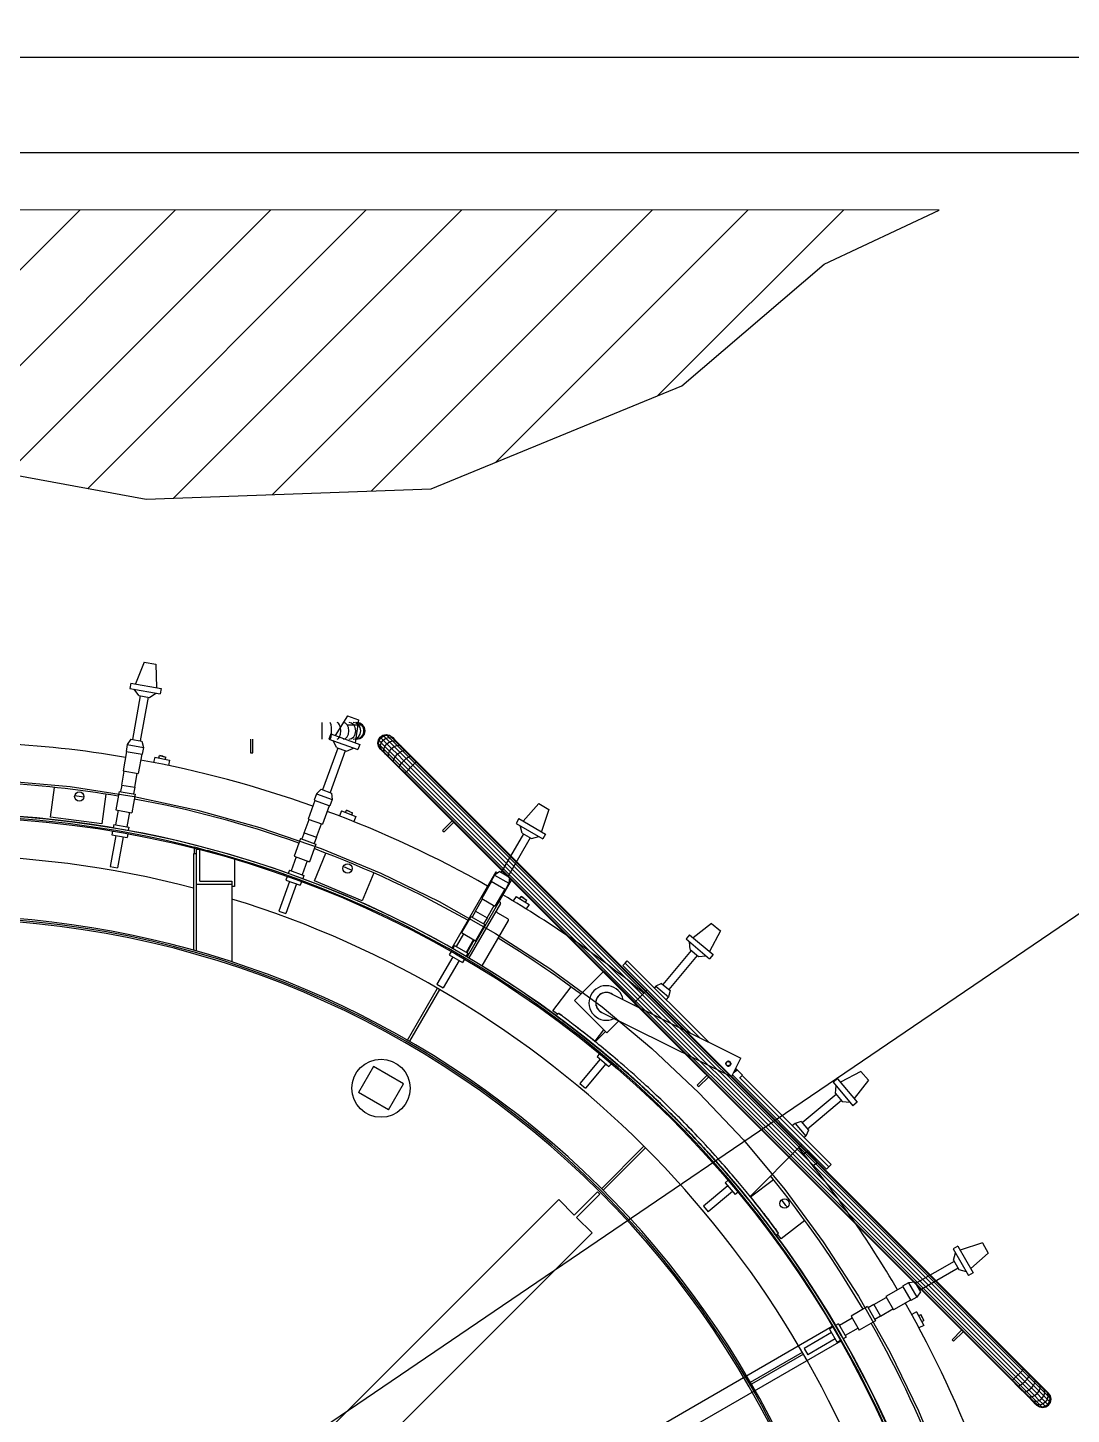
# Model space of a CAD drawing. Header units: metres. Extents: x 0 to 63075, y 0 to 44550.
# Drawn here: x 58431 to 58884, y 41837 to 42439 of the extents above; entities that cross this region are included whole.
import ezdxf

# ---------------------------------------------------------------- set-up
doc = ezdxf.new("R2010")
doc.units = ezdxf.units.M
doc.header["$LTSCALE"] = 75
for name, color, linetype in [('GSB', 7, 'Continuous'), ('ML6', 1, 'Continuous'), ('SDM', 7, 'Continuous'), ('SL1', 8, 'Continuous')]:
    doc.layers.add(name, color=color, linetype=linetype)
doc.styles.add('ROMANS', font='ROMANS.SHX')
doc.dimstyles.new('75___1-75', dxfattribs={"dimscale": 75, "dimtxt": 2.5, "dimasz": 2, "dimexe": 1.5, "dimexo": 1, "dimgap": 0.5, "dimtad": 1, "dimdec": 0, "dimzin": 12, "dimtxsty": 'ROMANS', "dimcen": 0, "dimclrd": 256, "dimclre": 256, "dimclrt": 3, "dimazin": 3, "dimtfac": 1, "dimtdec": 0, "dimtmove": 0, "dimatfit": 0, "dimfxl": 1, "dimlwd": -1, "dimlwe": -1, "dimarcsym": 0})

# ---------------------------------------------------------------- blocks, each defined once
blk = doc.blocks.new('A$C6bae614f')
at = {"layer": 'SL1'}
h = blk.add_hatch(dxfattribs=at)
h.set_pattern_fill('_USER', color=256, scale=195, angle=44.9981, style=0, pattern_type=0)
h.set_pattern_definition([(44.99813, (346235.7, -3607.55), (-137.8813, 137.89033), [])])
h.paths.add_polyline_path([(405901.2, 56898.2), (401513.3, 56898.3), (402279.4, 56587.7), (402855.4, 56201.3), (403609, 56062.2), (404432.8, 56092.1), (405157.1, 56389.7), (405568.8, 56741.9)])
for p, q in [((387952.8, 57339.8), (407722, 57339.8)), ((388233.8, 57064.3), (407422, 57064.3)), ((403603.6, 55590.3), (403578.5, 55527.8)), ((403603.6, 55590.3), (403636.7, 55584.5)), ((403636.7, 55584.5), (403638.9, 55517.1)), ((403564.9, 55530.2), (403562.2, 55514.6)), ((403564.9, 55530.2), (403652.5, 55514.7)), ((403562.2, 55514.6), (403649.7, 55499.2)), ((403591.8, 55493.2), (403569.5, 55367)), ((403587.9, 55493.9), (403575, 55512.3)), ((403587.9, 55493.9), (403618.5, 55488.5)), ((403618.5, 55488.5), (403636.9, 55501.4)), ((403652.5, 55514.7), (403649.7, 55499.2)), ((403614.6, 55489.2), (403592.3, 55363)), ((404117.4, 55367.9), (404117.4, 55416.7)), ((404141.8, 55414.8), (404139.7, 55416.7)), ((404143.5, 55409.5), (404141.8, 55414.8)), ((404191.5, 55435.8), (404155.9, 55378.6)), ((404164.9, 55414.8), (404160.8, 55416.7)), ((404168.3, 55409.5), (404164.9, 55414.8)), ((404185.6, 55414.8), (404179.8, 55416.7)), ((404190.5, 55409.5), (404185.6, 55414.8)), ((404191.5, 55435.8), (404223.1, 55424.3)), ((404202.9, 55414.8), (404195.6, 55416.7)), ((404209.1, 55409.5), (404202.9, 55414.8)), ((404215.9, 55414.8), (404207.5, 55416.7)), ((404223.1, 55424.3), (404213.5, 55357.6)), ((404224, 55414.8), (404214.9, 55416.7)), ((404223.1, 55409.5), (404215.9, 55414.8)), ((404226.8, 55414.8), (404217.4, 55416.7)), ((404231.7, 55409.5), (404224, 55414.8)), ((404234.7, 55409.5), (404226.8, 55414.8)), ((404142.9, 55383.3), (404137.5, 55368.4)), ((404139.7, 55367.9), (404141.8, 55369.7)), ((404141.8, 55369.7), (404143.5, 55375)), ((404142.9, 55383.3), (404226.5, 55352.9)), ((404144.7, 55401.6), (404143.5, 55409.5)), ((404143.5, 55375), (404144.7, 55382.9)), ((404145.1, 55392.3), (404144.7, 55401.6)), ((404144.7, 55382.9), (404145.1, 55392.3)), ((404160.8, 55367.9), (404164.9, 55369.7)), ((404164.9, 55369.7), (404168.3, 55375)), ((404170.6, 55401.6), (404168.3, 55409.5)), ((404168.3, 55375), (404170.6, 55382.9)), ((404171.4, 55392.3), (404170.6, 55401.6)), ((404170.6, 55382.9), (404171.4, 55392.3)), ((404179.8, 55367.9), (404185.6, 55369.7)), ((404185.6, 55369.7), (404190.5, 55375)), ((404190.5, 55409.5), (404209.1, 55409.5)), ((404193.8, 55401.6), (404190.5, 55409.5)), ((404190.5, 55375), (404193.8, 55382.9)), ((404195, 55392.3), (404193.8, 55401.6)), ((404193.8, 55382.9), (404195, 55392.3)), ((404195.6, 55367.9), (404202.9, 55369.7)), ((404202.9, 55369.7), (404209.1, 55375)), ((404207.5, 55367.9), (404215.9, 55369.7)), ((404209.1, 55409.5), (404234.7, 55409.5)), ((404213.2, 55401.6), (404209.1, 55409.5)), ((404209.1, 55375), (404213.2, 55382.9)), ((404214.7, 55392.3), (404213.2, 55401.6)), ((404213.2, 55382.9), (404214.7, 55392.3)), ((404214.9, 55367.9), (404224, 55369.7)), ((404215.9, 55369.7), (404223.1, 55375)), ((404217.4, 55367.9), (404226.8, 55369.7)), ((404227.8, 55401.6), (404223.1, 55409.5)), ((404223.1, 55375), (404227.8, 55382.9)), ((404224, 55369.7), (404231.7, 55375)), ((404226.8, 55369.7), (404234.7, 55375)), ((404229.5, 55392.3), (404227.8, 55401.6)), ((404227.8, 55382.9), (404229.5, 55392.3)), ((404236.9, 55401.6), (404231.7, 55409.5)), ((404231.7, 55375), (404236.9, 55382.9)), ((404240, 55401.6), (404234.7, 55409.5)), ((404234.7, 55375), (404240, 55382.9)), ((404238.7, 55392.3), (404236.9, 55401.6)), ((404236.9, 55382.9), (404238.7, 55392.3)), ((404241.8, 55392.3), (404240, 55401.6)), ((404240, 55382.9), (404241.8, 55392.3)), ((404280.2, 55366.2), (404285.5, 55374.2)), ((404282.4, 55364.1), (404287.7, 55372)), ((404285.5, 55374.2), (404293.4, 55379.4)), ((404287.7, 55372), (404285.5, 55374.2)), ((404287.7, 55372), (404295.6, 55377.3)), ((404287.7, 55372), (404318.6, 55341)), ((404293.4, 55379.4), (404302.8, 55381.3)), ((404293.4, 55379.4), (404302, 55370.9)), ((404294.2, 55365.4), (404302, 55370.9)), ((404295.6, 55377.3), (404304.9, 55379.2)), ((404302, 55370.9), (404311, 55373.1)), ((404302, 55370.9), (404312.3, 55360.5)), ((404302.8, 55381.3), (404312.1, 55379.4)), ((404304.9, 55379.2), (404302.8, 55381.3)), ((404304.9, 55379.2), (404314.1, 55377.5)), ((404304.9, 55379.2), (404311, 55373.1)), ((404311, 55373.1), (404319.8, 55371.8)), ((404311, 55373.1), (404320.9, 55363.2)), ((404312.1, 55379.4), (404320, 55374.2)), ((404312.1, 55379.4), (404319.8, 55371.8)), ((404314.1, 55377.5), (404321.8, 55372.4)), ((404319.8, 55371.8), (404327, 55367.2)), ((404319.8, 55371.8), (404329, 55362.6)), ((404321.8, 55372.4), (404320, 55374.2)), ((404321.8, 55372.4), (404327, 55367.2)), ((403552.8, 55332.4), (403542.9, 55276.4)), ((403554.5, 55352.7), (403551, 55332.7)), ((403551, 55332.7), (403598, 55324.4)), ((403564.8, 55367.8), (403554.5, 55352.7)), ((403554.5, 55352.7), (403601.5, 55344.4)), ((403564.8, 55367.8), (403597, 55362.1)), ((403597, 55362.1), (403601.5, 55344.4)), ((403601.5, 55344.4), (403598, 55324.4)), ((403911.1, 55367.9), (403911.1, 55328.8)), ((403917.4, 55328.8), (403917.4, 55367.9)), ((404163, 55342.2), (404119.1, 55221.8)), ((404137.5, 55368.4), (404221.1, 55338)), ((404184.7, 55334.3), (404140.9, 55213.9)), ((404159.2, 55343.6), (404149.7, 55364)), ((404159.2, 55343.6), (404188.4, 55332.9)), ((404188.4, 55332.9), (404208.8, 55342.5)), ((404226.5, 55352.9), (404221.1, 55338)), ((404278.4, 55356.9), (404280.2, 55366.2)), ((404280.2, 55347.6), (404278.4, 55356.9)), ((404280.5, 55354.8), (404278.4, 55356.9)), ((404282.4, 55364.1), (404280.2, 55366.2)), ((404285.5, 55339.7), (404280.2, 55347.6)), ((404282.2, 55345.6), (404280.2, 55347.6)), ((404280.5, 55354.8), (404282.4, 55364.1)), ((404282.2, 55345.6), (404280.5, 55354.8)), ((404280.5, 55354.8), (404296.5, 55338.8)), ((404287.3, 55337.9), (404282.2, 55345.6)), ((404282.2, 55345.6), (404297.1, 55330.7)), ((404299.1, 55347.3), (404282.4, 55364.1)), ((404285.5, 55339.7), (404312.1, 55313)), ((404286.6, 55348.7), (404288.8, 55357.7)), ((404287.9, 55339.9), (404286.6, 55348.7)), ((404292.5, 55332.7), (404287.9, 55339.9)), ((404288.8, 55357.7), (404294.2, 55365.4)), ((404296.5, 55338.8), (404299.1, 55347.3)), ((404296.5, 55338.8), (404361.3, 55274)), ((404297.1, 55330.7), (404296.5, 55338.8)), ((404297.1, 55330.7), (404340.3, 55287.5)), ((404300.9, 55324.2), (404297.1, 55330.7)), ((404299.1, 55347.3), (404304.7, 55355)), ((404312.9, 55333.6), (404299.1, 55347.3)), ((404304.7, 55355), (404312.3, 55360.5)), ((404309.6, 55325.7), (404312.9, 55333.6)), ((404312.3, 55360.5), (404320.9, 55363.2)), ((404312.3, 55360.5), (404380.1, 55292.8)), ((404312.9, 55333.6), (404318.6, 55341)), ((404329.3, 55317.2), (404312.9, 55333.6)), ((404318.6, 55341), (404326.1, 55346.8)), ((404318.6, 55341), (404335.3, 55324.4)), ((404320.9, 55363.2), (404367.2, 55316.8)), ((404320.9, 55363.2), (404329, 55362.6)), ((404326.1, 55346.8), (404334, 55350.1)), ((404327, 55367.2), (404335.5, 55358.7)), ((404329, 55362.6), (404355.9, 55335.7)), ((404329, 55362.6), (404335.5, 55358.7)), ((404334, 55350.1), (404341.2, 55350.3)), ((404335.3, 55324.4), (404342.5, 55330.4)), ((404335.5, 55358.7), (404360.1, 55334.1)), ((404341.2, 55350.3), (404346.7, 55347.5)), ((404342.5, 55330.4), (404349.7, 55334.4)), ((404349.7, 55334.4), (404355.9, 55335.7)), ((404355.9, 55335.7), (404360.1, 55334.1)), ((404355.9, 55335.7), (406178.7, 53512.8)), ((404375, 55319.2), (404360.1, 55334.1)), ((403596.2, 55324.8), (403586.3, 55268.7)), ((403634.1, 55316.2), (403630.8, 55300.7)), ((403634.1, 55316.2), (403677.1, 55307.1)), ((403646.2, 55313.6), (403647.5, 55320.4)), ((403647.5, 55320.4), (403666.5, 55316.4)), ((403657, 55318.5), (403647.5, 55320.4)), ((403657, 55318.5), (403666.5, 55316.4)), ((403665, 55309.7), (403666.5, 55316.4)), ((403677.1, 55307.1), (403673.9, 55291.9)), ((403911.1, 55328.8), (403917.4, 55328.8)), ((404309.3, 55318.5), (404309.6, 55325.7)), ((404312.1, 55313), (404309.3, 55318.5)), ((404312.1, 55313), (404325.6, 55299.6)), ((404324, 55303.8), (404325.3, 55310)), ((404325.6, 55299.6), (404324, 55303.8)), ((404325.3, 55310), (404329.3, 55317.2)), ((404325.6, 55299.6), (404340.5, 55284.7)), ((404329.3, 55317.2), (404335.3, 55324.4)), ((404366.9, 55279.6), (404329.3, 55317.2)), ((404335.3, 55324.4), (404353.9, 55305.8)), ((404340.3, 55287.5), (404342.8, 55292.4)), ((404342.8, 55292.4), (404347.6, 55298.9)), ((404347.6, 55298.9), (404353.9, 55305.8)), ((404353.9, 55305.8), (404360.8, 55312.1)), ((404353.9, 55305.8), (404373.5, 55286.2)), ((404360.8, 55312.1), (404367.2, 55316.8)), ((404367.2, 55316.8), (404372.2, 55319.3)), ((404367.2, 55316.8), (406177.4, 53506.6)), ((404372.2, 55319.3), (404375, 55319.2)), ((404373.5, 55286.2), (404380.1, 55292.8)), ((404375, 55319.2), (404390.7, 55303.4)), ((404380.1, 55292.8), (404385.7, 55298.4)), ((406155.1, 53517.7), (404380.1, 55292.8)), ((404385.7, 55298.4), (404390.7, 55303.4)), ((404390.7, 55303.4), (406210.1, 53483.9)), ((403538.7, 55235.5), (403545.7, 55275.9)), ((403542.9, 55276.4), (403586.3, 55268.7)), ((403576.3, 55228.8), (403583.5, 55269.2)), ((404340.5, 55284.7), (404340.3, 55287.5)), ((404340.3, 55287.5), (404357.5, 55270.3)), ((404340.5, 55284.7), (406111.9, 53513.1)), ((404356.2, 55268.9), (404357.5, 55270.3)), ((404357.5, 55270.3), (404366.9, 55279.6)), ((406130.4, 53497.2), (404357.5, 55270.3)), ((404361.3, 55274), (406117, 53518.2)), ((404366.9, 55279.6), (404373.5, 55286.2)), ((406141.9, 53504.5), (404366.9, 55279.6)), ((404373.5, 55286.2), (406129.2, 53530.4)), ((403202.7, 55247.6), (403389.1, 55230.7)), ((403332.5, 55142.4), (403343.8, 55228.6)), ((403389.1, 55230.7), (403574.2, 55202.5)), ((403531, 55217.2), (403521.6, 55163.7)), ((403531, 55217.2), (403577.3, 55209)), ((403538.7, 55235.5), (403535.4, 55216.4)), ((403538.7, 55235.5), (403576.3, 55228.8)), ((403576.3, 55228.8), (403572.9, 55209.8)), ((404101.9, 55210.4), (404094.9, 55191.3)), ((404114.7, 55223.4), (404101.9, 55210.4)), ((404101.9, 55210.4), (404146.8, 55194)), ((404114.7, 55223.4), (404145.3, 55212.2)), ((404145.3, 55212.2), (404146.8, 55194)), ((403492.5, 55209), (403481.2, 55122.8)), ((403577.3, 55209), (403567.8, 55155.5)), ((403574.2, 55202.5), (403757.2, 55163.2)), ((404096.7, 55190.6), (404077.2, 55137.1)), ((404094.9, 55191.3), (404139.8, 55174.9)), ((404138, 55175.6), (404118.6, 55122.1)), ((404146.8, 55194), (404139.8, 55174.9)), ((404743.6, 55181.6), (404698.6, 55131.4)), ((404743.6, 55181.6), (404772.7, 55164.7)), ((403481.2, 55122.8), (403332.5, 55142.4)), ((403528.2, 55162.5), (403520.8, 55120.5)), ((403521.6, 55163.7), (403567.8, 55155.5)), ((403561.2, 55156.7), (403553.8, 55114.6)), ((403757.2, 55163.2), (403937.6, 55113)), ((404066, 55097.6), (404079.9, 55136.2)), ((404077.2, 55137.1), (404118.6, 55122.1)), ((404173.9, 55160.6), (404168, 55145.9)), ((404173.9, 55160.6), (404214.7, 55144.1)), ((404185.3, 55155.9), (404187.9, 55162.4)), ((404187.9, 55162.4), (404205.8, 55155.1)), ((404196.9, 55158.8), (404187.9, 55162.4)), ((404196.9, 55158.8), (404205.8, 55155.1)), ((404203.2, 55148.7), (404205.8, 55155.1)), ((404214.7, 55144.1), (404208.9, 55129.8)), ((404493.2, 55132), (404465.5, 55104.4)), ((404686.7, 55138.3), (404678.8, 55124.6)), ((404686.7, 55138.3), (404763.7, 55093.8)), ((404772.7, 55164.7), (404751.7, 55100.7)), ((403521.5, 55089.4), (403505.6, 54999.4)), ((403512, 55102.1), (403510.1, 55091.4)), ((403510.1, 55091.4), (403553.9, 55083.7)), ((403515.4, 55121.4), (403513.6, 55111.5)), ((403515.4, 55121.4), (403559.2, 55113.7)), ((403555.8, 55094.4), (403553.9, 55083.7)), ((403559.2, 55113.7), (403557.4, 55103.8)), ((403937.6, 55113), (404114.5, 55051.9)), ((404066, 55097.6), (404059.4, 55079.4)), ((404066, 55097.6), (404101.8, 55084.6)), ((404101.8, 55084.6), (404115.9, 55123.1)), ((404465.5, 55104.4), (404470, 55099.9)), ((404470, 55099.9), (404497.6, 55127.5)), ((404699.3, 55094.3), (404635.2, 54983.3)), ((404678.8, 55124.6), (404755.8, 55080.1)), ((404695.8, 55096.3), (404690, 55118.1)), ((404695.8, 55096.3), (404722.7, 55080.8)), ((404763.7, 55093.8), (404755.8, 55080.1)), ((403542.4, 55085.7), (403526.6, 54995.7)), ((403749.1, 55036.7), (403749.1, 55056.9)), ((403749.1, 55056.9), (403864.1, 55021.9)), ((403755.1, 54754.9), (403755.1, 55049.5)), ((403755.1, 55049.5), (403764.6, 55049.5)), ((403764.6, 54957.4), (403764.6, 55049.5)), ((404055.2, 55080.9), (404036.6, 55029.9)), ((404055.2, 55080.9), (404099.3, 55064.9)), ((404099.3, 55064.9), (404080.8, 55013.8)), ((404101.8, 55084.6), (404095.2, 55066.4)), ((404114.5, 55051.9), (404287.5, 54980.2)), ((404719.3, 55082.8), (404655.2, 54971.8)), ((404722.7, 55080.8), (404744.5, 55086.6)), ((403755.1, 55036.7), (403745.6, 55036.7)), ((403745.6, 55036.7), (403745.6, 54757.6)), ((403864.1, 55021.9), (403864.1, 54941.9)), ((404042.9, 55027.6), (404028.3, 54987.5)), ((404036.6, 55029.9), (404080.8, 55013.8)), ((404074.4, 55016.1), (404059.8, 54976)), ((404095.3, 54958.2), (404128.5, 55038.5)), ((403505.6, 54999.4), (403526.6, 54995.7)), ((404016.5, 54971), (404012.7, 54960.7)), ((404023.2, 54989.4), (404019.7, 54979.9)), ((404023.2, 54989.4), (404065, 54974.1)), ((404065, 54974.1), (404061.5, 54964.7)), ((404267.1, 54981.1), (404233.8, 54900.8)), ((404287.5, 54980.2), (404455.8, 54898.3)), ((404620.1, 54984.9), (404492.5, 54763.9)), ((404616.2, 54975.1), (404606.1, 54957.5)), ((404631.1, 54985.7), (404616.2, 54975.1)), ((404616.2, 54975.1), (404657.6, 54951.2)), ((404620.1, 54984.9), (404624.4, 54982.4)), ((404624.4, 54982.4), (404625.5, 54981.7)), ((404631.1, 54985.7), (404659.3, 54969.4)), ((404659.3, 54969.4), (404657.6, 54951.2)), ((403856.7, 54947.9), (403755.1, 54947.9)), ((403764.6, 54957.4), (403856.7, 54957.4)), ((403856.7, 54957.4), (403856.7, 54723.9)), ((403864.1, 54941.9), (403856.7, 54941.9)), ((404023.7, 54956.7), (403992.4, 54870.9)), ((404043.6, 54949.5), (404012.4, 54863.6)), ((404012.7, 54960.7), (404054.6, 54945.5)), ((404058.3, 54955.7), (404054.6, 54945.5)), ((404233.8, 54900.8), (404095.3, 54958.2)), ((404664.1, 54959.5), (404536.5, 54738.5)), ((404607.7, 54956.6), (404579.2, 54907.3)), ((404606.1, 54957.5), (404647.4, 54933.6)), ((404645.8, 54934.6), (404617.3, 54885.3)), ((404657.6, 54951.2), (404647.4, 54933.6)), ((404662.9, 54960.1), (404658.7, 54962.6)), ((404664.1, 54959.5), (404662.9, 54960.1)), ((404455.8, 54898.3), (404618.8, 54806.3)), ((404633.2, 54893.3), (404542, 54735.3)), ((404561.3, 54870.3), (404581.6, 54905.9)), ((404579.2, 54907.3), (404617.3, 54885.3)), ((404630.7, 54898.9), (404629.5, 54899.6)), ((404678.5, 54913.5), (404670.1, 54900.1)), ((404678.5, 54913.5), (404715.8, 54890.3)), ((404689, 54907), (404692.6, 54912.9)), ((404692.6, 54912.9), (404709, 54902.7)), ((404700.8, 54907.8), (404692.6, 54912.9)), ((404700.8, 54907.8), (404709, 54902.7)), ((404705.3, 54896.8), (404709, 54902.7)), ((404715.8, 54890.3), (404707.6, 54877.1)), ((403992.4, 54870.9), (404012.4, 54863.6)), ((404547.7, 54855.7), (404520.6, 54808.7)), ((404547.7, 54855.7), (404588.4, 54832.3)), ((404561.3, 54870.3), (404551.6, 54853.5)), ((404561.3, 54870.3), (404594.3, 54851.2)), ((404594.3, 54851.2), (404584.6, 54834.5)), ((404594.3, 54851.2), (404614.9, 54886.7)), ((404624.5, 54866.2), (404653.5, 54849.4)), ((404520.6, 54808.7), (404561.3, 54785.2)), ((404588.4, 54832.3), (404561.3, 54785.2)), ((404580.1, 54712.4), (404656, 54843.9)), ((405243.2, 54835.3), (405190.2, 54793.7)), ((405268.9, 54813.7), (405237.2, 54754.3)), ((405243.2, 54835.3), (405268.9, 54813.7)), ((404500.3, 54771.1), (404495.3, 54762.4)), ((404500.3, 54771.1), (404538.9, 54748.9)), ((404526.4, 54805.4), (404505.1, 54768.4)), ((404555.5, 54788.6), (404534.1, 54751.6)), ((404557.4, 54787.4), (404536.1, 54750.5)), ((404618.8, 54806.3), (404776, 54704.7)), ((405179.6, 54802.6), (405169.4, 54790.4)), ((405169.4, 54790.4), (405237.5, 54733.3)), ((405181.3, 54759.6), (405179.4, 54782.1)), ((405179.6, 54802.6), (405247.7, 54745.4)), ((404495.2, 54738.9), (404449.4, 54659.8)), ((404513.5, 54728.3), (404467.9, 54649.2)), ((404490.5, 54754.2), (404485.1, 54744.7)), ((404485.1, 54744.7), (404523.6, 54722.5)), ((404529.1, 54731.9), (404523.6, 54722.5)), ((404538.9, 54748.9), (404533.8, 54740.1)), ((405184.4, 54757.1), (405102, 54658.9)), ((405202.1, 54742.2), (405119.7, 54644.1)), ((405181.3, 54759.6), (405205.1, 54739.7)), ((405205.1, 54739.7), (405227.6, 54741.6)), ((405247.7, 54745.4), (405237.5, 54733.3)), ((404776, 54704.7), (404926.8, 54593.7)), ((404932.1, 54696.9), (404847.3, 54612)), ((404942.7, 54686.3), (404932.1, 54696.9)), ((404993.1, 54720.8), (404986.4, 54714)), ((404986.4, 54714), (405182.8, 54517.5)), ((404993.1, 54720.8), (404999.8, 54727.5)), ((405209.6, 54504.2), (404993.1, 54720.8)), ((405236.4, 54490.9), (404999.8, 54727.5)), ((404449.4, 54659.8), (404467.9, 54649.2)), ((404784.4, 54582.9), (404837.3, 54651.9)), ((405025.5, 54603.5), (404942.7, 54686.3)), ((405081.9, 54654.1), (405077.9, 54649.4)), ((405098.4, 54662), (405081.9, 54654.1)), ((405081.9, 54654.1), (405118.5, 54623.4)), ((405098.4, 54662), (405123.4, 54641)), ((404364.3, 54497.4), (404451.1, 54647.7)), ((404456.6, 54644.5), (404369.8, 54494.3)), ((404847.3, 54612), (404857.9, 54601.4)), ((404952.4, 54632.2), (405327.6, 54445.5)), ((405057.1, 54643.3), (405021.4, 54607.6)), ((405118.5, 54623.4), (405111.8, 54615.5)), ((405123.4, 54641), (405118.5, 54623.4)), ((404797.7, 54572.7), (404784.4, 54582.9)), ((404793.7, 54568.7), (404800.5, 54575.5)), ((404857.9, 54601.4), (404940.6, 54518.7)), ((405300.7, 54391.5), (404925.6, 54578.1)), ((404926.8, 54593.7), (405070.6, 54473.9)), ((405025.5, 54603.5), (405020.3, 54598.4)), ((404931.3, 54528), (404905.6, 54494.5)), ((404975.3, 54553.4), (404940.6, 54518.7)), ((405160.4, 54566.9), (405160.7, 54566.7)), ((405160.4, 54566.9), (405160.7, 54566.7)), ((405160.7, 54566.6), (405160.7, 54566.7)), ((404936.5, 54522.8), (404907, 54493.3)), ((404900.3, 54486.5), (404900.3, 54486.5)), ((404900.3, 54486.5), (404900.3, 54486.5)), ((404907.7, 54480.5), (404910.1, 54478.6)), ((404919.7, 54458.3), (404912.7, 54450)), ((404912.7, 54450), (404946.8, 54421.4)), ((405070.6, 54473.9), (405206.9, 54345.6)), ((404266.5, 54421.7), (404222.9, 54346.1)), ((404353.1, 54371.7), (404266.5, 54421.7)), ((404921.6, 54442.5), (404862.9, 54372.6)), ((404937.9, 54428.9), (404879.2, 54358.9)), ((404953.8, 54429.7), (404946.8, 54421.4)), ((404957.2, 54439.4), (404960.1, 54436.9)), ((405286.6, 54434.3), (405286.8, 54434.1)), ((405288.7, 54435.9), (405286.8, 54434.1)), ((405295.6, 54425.3), (405298.6, 54428.2)), ((405295.6, 54425.3), (405296.4, 54424.5)), ((405300.7, 54391.5), (405327.6, 54445.5)), ((405312.8, 54408.1), (405312.4, 54408.5)), ((405313.7, 54416.1), (405313.2, 54416.6)), ((405332.9, 54396.8), (405313.7, 54416.1)), ((405675, 54407.5), (405615.6, 54375.8)), ((405675, 54407.5), (405696.6, 54381.8)), ((404309.5, 54296.1), (404353.1, 54371.7)), ((404862.9, 54372.6), (404879.2, 54358.9)), ((405229.6, 54395.5), (405201.9, 54367.9)), ((405201.9, 54367.9), (405206.4, 54363.4)), ((405206.4, 54363.4), (405234.1, 54391)), ((405303.4, 54397), (405575.4, 54125)), ((405308, 54404), (405307.3, 54404.8)), ((405324.1, 54388), (405332.9, 54396.8)), ((405582.1, 54131.7), (405325, 54388.8)), ((405588.8, 54138.5), (405331.7, 54395.6)), ((405606.8, 54386.3), (405594.6, 54376.2)), ((405594.6, 54376.2), (405651.8, 54308.1)), ((405606.8, 54386.3), (405663.9, 54318.2)), ((405696.6, 54381.8), (405655, 54328.8)), ((404309.5, 54296.1), (404222.9, 54346.1)), ((405206.9, 54345.6), (405335.2, 54209.2)), ((405603.6, 54340.7), (405505.4, 54258.4)), ((405601, 54343.8), (405603, 54366.2)), ((405601, 54343.8), (405621, 54320)), ((405618.4, 54323), (405520.2, 54240.6)), ((405621, 54320), (405643.4, 54318)), ((405663.9, 54318.2), (405651.8, 54308.1)), ((405484.7, 54257.1), (405476.8, 54250.5)), ((405502.3, 54262), (405484.7, 54257.1)), ((405484.7, 54257.1), (405515.4, 54220.5)), ((405502.3, 54262), (405523.3, 54237)), ((405335.2, 54209.2), (405455, 54065.4)), ((405515.4, 54220.5), (405510.7, 54216.6)), ((405523.3, 54237), (405515.4, 54220.5)), ((404925, 54068.2), (405047.7, 54190.9)), ((405052.2, 54186.4), (404929.5, 54063.7)), ((405504.6, 54195.7), (405354.6, 54045.7)), ((405522.2, 54178), (405509.7, 54168.2)), ((405522.2, 54178), (405549.3, 54143.4)), ((405529.8, 54168.2), (405531.1, 54169.3)), ((405549.3, 54143.4), (405537.1, 54133.8)), ((405541.7, 54153.1), (405544.8, 54155.5)), ((405588.8, 54138.5), (405575.4, 54125)), ((405291.1, 54092.5), (405282.7, 54085.5)), ((405300.7, 54095.8), (405298.2, 54098.7)), ((405355.8, 54044.2), (405421.9, 54095)), ((404846.3, 53991.7), (404913.7, 54059.1)), ((404920.4, 54052.3), (404853, 53985)), ((404913.7, 54059.1), (404920.4, 54052.3)), ((405290.2, 54076.5), (405220.2, 54017.9)), ((405303.8, 54060.3), (405233.9, 54001.6)), ((405282.7, 54085.5), (405311.3, 54051.4)), ((405319.7, 54058.4), (405311.3, 54051.4)), ((405455, 54065.4), (405566, 53914.7)), ((403172.8, 52408.1), (404801.4, 54036.6)), ((404801.4, 54036.6), (404846.3, 53991.7)), ((405220.2, 54017.9), (405233.9, 54001.6)), ((405341.8, 54046.3), (405341.8, 54046.3)), ((405347.8, 54038.9), (405347.9, 54038.9)), ((405347.9, 54038.9), (405347.8, 54038.9)), ((404853, 53985), (404897.9, 53940.1)), ((405513.2, 53976), (405444.2, 53923.1)), ((404897.9, 53940.1), (403269.3, 52311.6)), ((405430.1, 53932.3), (405436.9, 53939.1)), ((405444.2, 53923.1), (405434.1, 53936.3)), ((405566, 53914.7), (405667.6, 53757.4)), ((405955.1, 53902.3), (405941.4, 53894.4)), ((405941.4, 53894.4), (405985.9, 53817.4)), ((405955.1, 53902.3), (405999.6, 53825.3)), ((406026.1, 53911.3), (405962, 53890.3)), ((406026.1, 53911.3), (406042.9, 53882.2)), ((405944.1, 53857.9), (405833.1, 53793.8)), ((405942.1, 53861.4), (405947.9, 53883.1)), ((405942.1, 53861.4), (405957.6, 53834.4)), ((406042.9, 53882.2), (405992.7, 53837.2)), ((405955.6, 53837.9), (405844.6, 53773.8)), ((405957.6, 53834.4), (405979.4, 53828.6)), ((405999.6, 53825.3), (405985.9, 53817.4)), ((405795.9, 53784.4), (405746.6, 53756)), ((405812.5, 53796.2), (405794.9, 53786)), ((405794.9, 53786), (405818.8, 53744.7)), ((405830.7, 53798), (405812.5, 53796.2)), ((405812.5, 53796.2), (405836.4, 53754.8)), ((405830.7, 53798), (405847, 53769.7)), ((405847, 53769.7), (405836.4, 53754.8)), ((405693.6, 53727.1), (405646.5, 53699.9)), ((405667.6, 53757.4), (405759.6, 53594.4)), ((405693.6, 53727.1), (405717, 53686.4)), ((405712.5, 53732.9), (405695.8, 53723.2)), ((405712.5, 53732.9), (405748, 53753.5)), ((405712.5, 53732.9), (405731.6, 53699.9)), ((405746.6, 53756), (405768.6, 53717.8)), ((405817.9, 53746.3), (405768.6, 53717.8)), ((405836.4, 53754.8), (405818.8, 53744.7)), ((405649.9, 53694.1), (405612.9, 53672.7)), ((405646.5, 53699.9), (405670, 53659.2)), ((405717, 53686.4), (405670, 53659.2)), ((405731.6, 53699.9), (405714.8, 53690.2)), ((405731.6, 53699.9), (405767.2, 53720.3)), ((405835.7, 53711.7), (405821.7, 53704.3)), ((405835.7, 53711.7), (405856.3, 53673)), ((405841.5, 53700.9), (405847.6, 53704.1)), ((405847.6, 53704.1), (405856.7, 53687.1)), ((405852.2, 53695.6), (405847.6, 53704.1)), ((405850.5, 53683.9), (405856.7, 53687.1)), ((405852.2, 53695.6), (405856.7, 53687.1)), ((405592.2, 53669.3), (403868.5, 52674.2)), ((405589.6, 53652.1), (405510.5, 53606.5)), ((405593.2, 53667.7), (405583.7, 53662.2)), ((405583.7, 53662.2), (405606, 53623.7)), ((405610.2, 53677.5), (405601.4, 53672.4)), ((405610.2, 53677.5), (405632.4, 53638.9)), ((405666.7, 53665), (405629.7, 53643.7)), ((405856.3, 53673), (405842.7, 53665.7)), ((405966, 53659), (405938.4, 53631.4)), ((405942.9, 53626.9), (405970.5, 53654.5)), ((405616.4, 53627.5), (403892.6, 52632.4)), ((405510.5, 53606.5), (405521.1, 53588.1)), ((405600.2, 53633.8), (405521.1, 53588.1)), ((405615.5, 53629.2), (405606, 53623.7)), ((405632.4, 53638.9), (405623.7, 53633.9)), ((405938.4, 53631.4), (405942.9, 53626.9)), ((405355.6, 53508.5), (405505.8, 53595.2)), ((405509, 53589.7), (405358.7, 53503)), ((405759.6, 53594.4), (405841.5, 53426.1)), ((406122.6, 53523.8), (406135.8, 53537)), ((406148.8, 53510.8), (406129.2, 53530.4)), ((406135.8, 53537), (406141.4, 53542.6)), ((406141.4, 53542.6), (406145.1, 53546.3)), ((406145.1, 53546.3), (406146.4, 53547.6)), ((406159.8, 53524.1), (406162.3, 53529.1)), ((406162.3, 53529.1), (406162.2, 53531.9)), ((406111.9, 53513.1), (406113.2, 53514.4)), ((406111.9, 53513.1), (406127.7, 53497.4)), ((406113.2, 53514.4), (406117, 53518.2)), ((406117, 53518.2), (406122.6, 53523.8)), ((406135.4, 53499.7), (406117, 53518.2)), ((406127.7, 53497.4), (406130.4, 53497.2)), ((406127.7, 53497.4), (406156, 53469)), ((406130.4, 53497.2), (406135.4, 53499.7)), ((406130.4, 53497.2), (406146.8, 53480.9)), ((406135.4, 53499.7), (406141.9, 53504.5)), ((406135.4, 53499.7), (406153, 53482.2)), ((406141.9, 53504.5), (406148.8, 53510.8)), ((406160.2, 53486.2), (406141.9, 53504.5)), ((406148.8, 53510.8), (406155.1, 53517.7)), ((406148.8, 53510.8), (406184, 53475.5)), ((406153, 53482.2), (406160.2, 53486.2)), ((406155.1, 53517.7), (406159.8, 53524.1)), ((406155.1, 53517.7), (406203.5, 53469.2)), ((406160.2, 53486.2), (406167.4, 53492.2)), ((406176.6, 53469.7), (406160.2, 53486.2)), ((406167.4, 53492.2), (406173.4, 53499.4)), ((406173.4, 53499.4), (406177.4, 53506.6)), ((406178.7, 53512.8), (406177.1, 53516.9)), ((406177.4, 53506.6), (406178.7, 53512.8)), ((406177.4, 53506.6), (406193.1, 53490.9)), ((406178.7, 53512.8), (406193.3, 53498.1)), ((406189.8, 53482.9), (406193.1, 53490.9)), ((406193.3, 53498.1), (406190.5, 53503.5)), ((406193.1, 53490.9), (406193.3, 53498.1)), ((406193.1, 53490.9), (406206.2, 53477.8)), ((406193.3, 53498.1), (406214.8, 53476.7)), ((406205.6, 53485.9), (406201.7, 53492.3)), ((406206.2, 53477.8), (406205.6, 53485.9)), ((406142.6, 53482.4), (406146.8, 53480.9)), ((406146.8, 53480.9), (406153, 53482.2)), ((406146.8, 53480.9), (406173.7, 53454)), ((406153, 53482.2), (406168.7, 53466.5)), ((406156, 53469), (406161.4, 53466.2)), ((406156, 53469), (406175.6, 53449.4)), ((406161.4, 53466.2), (406168.7, 53466.5)), ((406167.2, 53457.8), (406173.7, 53454)), ((406168.7, 53466.5), (406176.6, 53469.7)), ((406168.7, 53466.5), (406191.7, 53443.5)), ((406173.7, 53454), (406182.9, 53444.8)), ((406173.7, 53454), (406181.8, 53453.4)), ((406175.6, 53449.4), (406180.9, 53444.2)), ((406175.6, 53449.4), (406182.9, 53444.8)), ((406176.6, 53469.7), (406184, 53475.5)), ((406190.3, 53456), (406176.6, 53469.7)), ((406181.8, 53453.4), (406190.3, 53456)), ((406184, 53475.5), (406189.8, 53482.9)), ((406184, 53475.5), (406198, 53461.6)), ((406190.3, 53456), (406198, 53461.6)), ((406200.7, 53445.7), (406190.3, 53456)), ((406191.7, 53443.5), (406200.7, 53445.7)), ((406198, 53461.6), (406203.5, 53469.2)), ((406198, 53461.6), (406208.4, 53451.1)), ((406208.4, 53451.1), (406200.7, 53445.7)), ((406209.2, 53437.1), (406200.7, 53445.7)), ((406203.5, 53469.2), (406206.2, 53477.8)), ((406203.5, 53469.2), (406213.9, 53458.9)), ((406206.2, 53477.8), (406216.1, 53467.9)), ((406208.4, 53451.1), (406213.9, 53458.9)), ((406208.4, 53451.1), (406214.9, 53444.6)), ((406210.1, 53483.9), (406217.1, 53476.9)), ((406214.8, 53476.7), (406210.1, 53483.9)), ((406213.9, 53458.9), (406216.1, 53467.9)), ((406213.9, 53458.9), (406220.3, 53452.5)), ((406216.1, 53467.9), (406214.8, 53476.7)), ((406214.8, 53476.7), (406220.5, 53470.9)), ((406214.9, 53444.6), (406220.3, 53452.5)), ((406220.5, 53470.9), (406215.4, 53478.7)), ((406216.1, 53467.9), (406222.2, 53461.7)), ((406222.4, 53469), (406217.1, 53476.9)), ((406217.1, 53442.4), (406222.4, 53450.3)), ((406220.3, 53452.5), (406222.2, 53461.7)), ((406220.3, 53452.5), (406222.4, 53450.3)), ((406222.2, 53461.7), (406220.5, 53470.9)), ((406220.5, 53470.9), (406222.4, 53469)), ((406222.2, 53461.7), (406224.3, 53459.7)), ((406224.3, 53459.7), (406222.4, 53469)), ((406222.4, 53450.3), (406224.3, 53459.7)), ((405841.5, 53426.1), (405913.2, 53253.1)), ((406180.9, 53444.2), (406188.6, 53439.1)), ((406180.9, 53444.2), (406182.6, 53442.4)), ((406182.6, 53442.4), (406190.6, 53437.1)), ((406182.9, 53444.8), (406191.7, 53443.5)), ((406182.9, 53444.8), (406188.6, 53439.1)), ((406188.6, 53439.1), (406197.8, 53437.3)), ((406188.6, 53439.1), (406190.6, 53437.1)), ((406190.6, 53437.1), (406199.9, 53435.3)), ((406191.7, 53443.5), (406197.8, 53437.3)), ((406197.8, 53437.3), (406207.1, 53439.3)), ((406197.8, 53437.3), (406199.9, 53435.3)), ((406199.9, 53435.3), (406209.2, 53437.1)), ((406207.1, 53439.3), (406214.9, 53444.6)), ((406209.2, 53437.1), (406217.1, 53442.4)), ((406214.9, 53444.6), (406217.1, 53442.4))]:
    blk.add_line(p, q, dxfattribs=at)
blk.add_lwpolyline([(405901.2, 56898.2), (401513.3, 56898.3), (402279.4, 56587.7), (402855.4, 56201.3), (403609, 56062.2), (404432.8, 56092.1), (405157.1, 56389.7), (405568.8, 56741.9)], close=True, dxfattribs=at)
for centre, radius in [((403416, 55202), 13.5), ((403014.5, 52153.3), 3000), ((403014.5, 52153.3), 2990.5), ((404191.3, 54994.2), 13.5), ((404287.9, 54358.7), 84.1), ((405291.2, 54429.7), 6.25), ((405454.1, 54025.2), 13.5)]:
    blk.add_circle(centre, radius, dxfattribs=at)
for centre, radius, start, end in [((403014.5, 52153.3), 3207.1, 80.3912, 87.1028), ((403014.5, 52153.3), 3207.1, 70.3912, 79.6051), ((403014.5, 52153.3), 3092.8, 80.4334, 86.9957), ((403014.5, 52153.3), 3075, 82.2466, 82.7497), ((403014.5, 52153.3), 3092.8, 70.4334, 79.5629), ((403014.5, 52153.3), 3000, 352.9702, 184.2441), ((403014.5, 52153.3), 2993.5, 75.7946, 104.1948), ((403014.5, 52153.3), 3207.1, 60.4519, 69.6051), ((403014.5, 52153.3), 3092.8, 60.4687, 69.5629), ((403014.5, 52153.3), 2878.5, 75.287, 104.7092), ((403014.5, 52153.3), 2993.5, 352.9548, 75.0634), ((403014.5, 52153.3), 3075, 67.2466, 67.7497), ((403014.5, 52153.3), 2878.5, 17.2072, 72.9874), ((403014.5, 52153.3), 3207.1, 50.6616, 59.5444), ((403014.5, 52153.3), 2705, 330.3863, 210.6755), ((403014.5, 52153.3), 2700, 0.0486, 89.9476), ((403014.5, 52153.3), 2695.2, 0.0487, 89.9475), ((403014.5, 52153.3), 3092.8, 53.228, 58.5864), ((404939, 54605.2), 50, 10.6498, 296.4509), ((404939, 54605.2), 30.5, 54.9872, 252.1134), ((404939, 54605.2), 30.2, 63.5503, 243.5503), ((403014.5, 52153.3), 3092.8, 52.2064, 52.2167), ((403099, 52257.7), 2865.7, 51.0552, 51.6437), ((403069.9, 52219.8), 2923, 49.8577, 50.5043), ((405291.8, 54429.7), 7.07, 221.4501, 243.4989), ((403014.5, 52153.3), 3207.1, 30.3912, 39.3346), ((403080.4, 52210.2), 2913, 40.4466, 40.6738), ((403014.5, 52153.3), 3092.8, 30.4334, 39.1246), ((403265.2, 52357.2), 2676.8, 39.1849, 39.3246), ((403324.5, 52404), 2601.3, 38.9383, 39.1433), ((403014.5, 52153.3), 3075, 37.2466, 37.7497), ((403404.2, 52439.7), 2516.4, 36.3831, 36.6325), ((403014.5, 52153.3), 3207.1, 20.3912, 29.6051), ((403014.5, 52153.3), 3092.8, 20.4334, 29.5629)]:
    blk.add_arc(centre, radius, start, end, dxfattribs=at)
for centre, major_axis, ratio, start_param, end_param in [((404628.9, 54895.8), (4.33, -2.5), 0.707107, 0, 1.570796), ((404626.6, 54869.8), (-5.2, 3), 0.707107, 0, 1.570796), ((404651.7, 54846.4), (4.33, -2.5), 0.707107, 0, 1.570796), ((405286.9, 54425.3), (4.42, -4.42), 0.302029, 2.276963, 2.334974), ((405286.9, 54425.3), (4.42, -4.42), 0.302029, 0.676906, 0.864629), ((405309.3, 54411.6), (4.42, 4.42), 0.704416, 3.870248, 4.712389), ((405312.5, 54408.4), (-4.42, -4.42), 0.086824, 0, 1.570796), ((405309.3, 54411.6), (4.42, 4.42), 0.704416, 4.712389, 6.283185), ((405312.5, 54408.4), (-4.42, -4.42), 0.086824, 1.570796, 3.141593), ((405312.5, 54408.4), (4.42, 4.42), 0.086824, 4.712389, 6.283185)]:
    blk.add_ellipse(centre, major_axis=major_axis, ratio=ratio, start_param=start_param, end_param=end_param, dxfattribs=at)
for points, knots in [([(404793.7, 54568.8), (404793.6, 54568.8), (404793.6, 54568.8), (404793.6, 54568.8), (404793.5, 54568.9), (404798.6, 54565.1), (404809.2, 54557.3), (404817.9, 54550.8), (404830.4, 54541.4), (404845.8, 54529.5), (404858.1, 54520), (404872.2, 54509), (404887.2, 54497), (404891, 54494), (404894.8, 54490.9), (404898.7, 54487.8), (404922.3, 54468.8), (404950, 54445.8), (404980, 54419.8), (405004.9, 54398.2), (405031.4, 54374.5), (405057.9, 54349.8), (405079.1, 54330.1), (405100.3, 54309.8), (405120.6, 54289.8), (405125.7, 54284.8), (405130.7, 54279.8), (405135.7, 54274.8), (405166, 54244.5), (405196.8, 54212.3), (405225.9, 54180.6), (405250.1, 54154.2), (405273.1, 54128.1), (405293.9, 54103.8), (405310.5, 54084.4), (405325.7, 54066.2), (405339.1, 54049.7), (405342.4, 54045.6), (405345.7, 54041.6), (405348.9, 54037.7), (405367.9, 54014), (405384.7, 53992.5), (405397.7, 53975.5), (405408.5, 53961.3), (405416.7, 53950.3), (405422.1, 53943.1), (405426.5, 53937.3), (405429, 53933.9), (405429.8, 53932.8), (405430, 53932.5), (405430.1, 53932.3), (405430.1, 53932.3)], [-1368.181007, -1368.181007, -1368.181007, -1368.181007, -1358.276397, -1358.276397, -1358.276397, -1230.936874, -1230.936874, -1230.936874, -1124.820606, -1124.820606, -1124.820606, -1039.927591, -1039.927591, -1039.927591, -1018.704337, -1018.704337, -1018.704337, -891.367035, -891.367035, -891.367035, -785.252617, -785.252617, -785.252617, -700.361082, -700.361082, -700.361082, -679.138198, -679.138198, -679.138198, -551.800896, -551.800896, -551.800896, -445.686478, -445.686478, -445.686478, -360.794943, -360.794943, -360.794943, -339.57206, -339.57206, -339.57206, -212.232537, -212.232537, -212.232537, -106.116269, -106.116269, -106.116269, -21.223254, -21.223254, -21.223254, 0, 0, 0, 0]), ([(405430.1, 53932.3), (405430.4, 53931.8), (405423.4, 53941.5), (405409.4, 53960.1), (405402.4, 53969.3), (405393.7, 53980.8), (405383.5, 53994), (405373.2, 54007.1), (405361.5, 54022), (405349, 54037.5), (405327, 54064.8), (405299.3, 54098.1), (405267.9, 54133.8), (405250, 54154.1), (405230.9, 54175.3), (405211.2, 54196.5), (405191.4, 54217.7), (405171.1, 54238.9), (405151.1, 54259.3), (405146.1, 54264.3), (405141.1, 54269.4), (405136.1, 54274.4), (405105.9, 54304.6), (405073.7, 54335.5), (405042, 54364.5), (405015.5, 54388.8), (404989.5, 54411.8), (404965.2, 54432.5), (404945.8, 54449.1), (404927.5, 54464.3), (404911.1, 54477.8), (404906.9, 54481.1), (404902.9, 54484.4), (404899, 54487.5), (404875.4, 54506.6), (404853.9, 54523.4), (404836.9, 54536.4), (404822.7, 54547.2), (404811.7, 54555.4), (404804.4, 54560.8), (404798.6, 54565.1), (404795.2, 54567.6), (404794, 54568.5), (404793.8, 54568.7), (404793.6, 54568.8), (404793.6, 54568.8), (404793.6, 54568.8), (404793.6, 54568.8), (404793.7, 54568.8)], [0, 0, 0, 0, 169.78603, 169.78603, 169.78603, 254.679045, 254.679045, 254.679045, 339.57206, 339.57206, 339.57206, 488.132245, 488.132245, 488.132245, 573.02378, 573.02378, 573.02378, 657.915315, 657.915315, 657.915315, 679.138198, 679.138198, 679.138198, 806.4755, 806.4755, 806.4755, 912.589919, 912.589919, 912.589919, 997.481453, 997.481453, 997.481453, 1018.704337, 1018.704337, 1018.704337, 1146.043859, 1146.043859, 1146.043859, 1252.160128, 1252.160128, 1252.160128, 1337.053143, 1337.053143, 1337.053143, 1358.276397, 1358.276397, 1358.276397, 1368.632765, 1368.632765, 1368.632765, 1368.632765]), ([(405436.9, 53939.1), (405437.2, 53938.6), (405430.2, 53948.3), (405416.2, 53966.8), (405409.2, 53976.1), (405400.5, 53987.6), (405390.2, 54000.8), (405380, 54013.9), (405368.3, 54028.7), (405355.7, 54044.3), (405333.8, 54071.5), (405306, 54104.8), (405274.7, 54140.5), (405256.7, 54160.9), (405237.6, 54182.1), (405217.9, 54203.3), (405198.2, 54224.4), (405177.8, 54245.7), (405157.8, 54266), (405152.8, 54271.1), (405147.8, 54276.1), (405142.8, 54281.1), (405112.6, 54311.4), (405080.4, 54342.2), (405048.7, 54371.3), (405022.3, 54395.5), (404996.2, 54418.5), (404971.9, 54439.3), (404952.5, 54455.9), (404934.2, 54471.1), (404917.8, 54484.5), (404913.7, 54487.9), (404909.7, 54491.1), (404905.8, 54494.3), (404882.1, 54513.4), (404860.6, 54530.1), (404843.6, 54543.1), (404829.5, 54554), (404818.5, 54562.2), (404811.2, 54567.6), (404805.4, 54571.9), (404802, 54574.4), (404800.8, 54575.3), (404800.5, 54575.5), (404800.4, 54575.6), (404800.4, 54575.6), (404800.3, 54575.7), (404802.7, 54573.9), (404807.7, 54570.2)], [-2716.5247, -2716.5247, -2716.5247, -2716.5247, -2546.740445, -2546.740445, -2546.740445, -2461.848318, -2461.848318, -2461.848318, -2376.95619, -2376.95619, -2376.95619, -2228.397524, -2228.397524, -2228.397524, -2143.506858, -2143.506858, -2143.506858, -2058.616192, -2058.616192, -2058.616192, -2037.393525, -2037.393525, -2037.393525, -1910.057526, -1910.057526, -1910.057526, -1803.944193, -1803.944193, -1803.944193, -1719.053527, -1719.053527, -1719.053527, -1697.83086, -1697.83086, -1697.83086, -1570.492669, -1570.492669, -1570.492669, -1464.37751, -1464.37751, -1464.37751, -1379.485382, -1379.485382, -1379.485382, -1358.26235, -1358.26235, -1358.26235, -1270.538436, -1270.538436, -1270.538436, -1270.538436]), ([(404907, 54493.3), (404882.9, 54512.8), (404860.9, 54529.9), (404843.6, 54543.1), (404829.5, 54554), (404818.5, 54562.2), (404811.2, 54567.6), (404809.9, 54568.6), (404808.8, 54569.4), (404807.8, 54570.2)], [1016.439094, 1016.439094, 1016.439094, 1016.439094, 1146.032031, 1146.032031, 1146.032031, 1252.147191, 1252.147191, 1252.147191, 1270.538327, 1270.538327, 1270.538327, 1270.538327]), ([(404800.8, 54563.5), (404803.1, 54561.8), (404805.9, 54559.8), (404809.2, 54557.3), (404817.9, 54550.8), (404830.4, 54541.4), (404845.8, 54529.5), (404851.6, 54525), (404857.9, 54520.2), (404864.4, 54515)], [1445.530462, 1445.530462, 1445.530462, 1445.530462, 1485.615919, 1485.615919, 1485.615919, 1591.732188, 1591.732188, 1591.732188, 1631.96575, 1631.96575, 1631.96575, 1631.96575]), ([(404864.3, 54515.1), (404854.3, 54523), (404845, 54530.1), (404836.9, 54536.4), (404822.7, 54547.2), (404811.7, 54555.4), (404804.4, 54560.8), (404803.1, 54561.8), (404802, 54562.7), (404800.9, 54563.4)], [-1631.847358, -1631.847358, -1631.847358, -1631.847358, -1570.508934, -1570.508934, -1570.508934, -1464.392665, -1464.392665, -1464.392665, -1445.530105, -1445.530105, -1445.530105, -1445.530105]), ([(404900.3, 54486.5), (404899.9, 54486.8), (404906.4, 54481.6), (404919, 54471.3), (404925.3, 54466.1), (404933.1, 54459.7), (404942, 54452.2), (404951, 54444.6), (404961.1, 54436.1), (404971.7, 54426.9), (404987.7, 54413.2), (405006.7, 54396.5), (405027.4, 54377.8), (405041.1, 54365.4), (405055.6, 54352), (405070.3, 54338.2), (405085, 54324.4), (405099.9, 54310.1), (405114.4, 54295.8), (405121.7, 54288.7), (405128.9, 54281.6), (405135.9, 54274.6), (405164.1, 54246.4), (405193.4, 54215.8), (405219.8, 54187.1), (405233.1, 54172.8), (405245.6, 54158.9), (405257.1, 54146), (405268.6, 54133), (405279, 54121.1), (405288.3, 54110.4), (405302.1, 54094.3), (405314.3, 54079.7), (405323.9, 54068.2), (405330.3, 54060.5), (405335.5, 54054.1), (405339.3, 54049.4), (405343.2, 54044.7), (405345.7, 54041.6), (405346.9, 54040), (405347.5, 54039.3), (405347.8, 54038.9), (405347.9, 54038.8)], [0, 0, 0, 0, 119.316927, 119.316927, 119.316927, 178.975391, 178.975391, 178.975391, 238.633855, 238.633855, 238.633855, 328.121173, 328.121173, 328.121173, 387.779385, 387.779385, 387.779385, 447.437597, 447.437597, 447.437597, 477.266703, 477.266703, 477.266703, 596.583126, 596.583126, 596.583126, 656.241338, 656.241338, 656.241338, 715.89955, 715.89955, 715.89955, 805.387246, 805.387246, 805.387246, 865.04571, 865.04571, 865.04571, 924.704173, 924.704173, 924.704173, 954.51524, 954.51524, 954.51524, 954.51524]), ([(405077.2, 54331.7), (405067.5, 54340.9), (405057.9, 54349.8), (405048.5, 54358.5), (405034.1, 54371.7), (405020.2, 54384.3), (405007.3, 54395.8), (404994.4, 54407.3), (404982.4, 54417.7), (404971.7, 54426.9), (404955.7, 54440.8), (404941.1, 54453), (404929.5, 54462.6), (404921.8, 54469), (404915.5, 54474.1), (404910.8, 54478), (404906, 54481.9), (404902.9, 54484.4), (404901.4, 54485.6), (404900.6, 54486.2), (404900.3, 54486.5), (404900.2, 54486.6)], [-1351.588477, -1351.588477, -1351.588477, -1351.588477, -1312.483684, -1312.483684, -1312.483684, -1252.825472, -1252.825472, -1252.825472, -1193.16726, -1193.16726, -1193.16726, -1103.679564, -1103.679564, -1103.679564, -1044.021101, -1044.021101, -1044.021101, -984.362637, -984.362637, -984.362637, -954.55157, -954.55157, -954.55157, -954.55157]), ([(404970, 54428.4), (404957.2, 54439.4), (404945.5, 54449.2), (404936, 54457.2), (404928.5, 54463.4), (404922.4, 54468.4), (404917.8, 54472.2), (404914.2, 54475.2), (404911.5, 54477.4), (404909.9, 54478.7)], [1632.88867, 1632.88867, 1632.88867, 1632.88867, 1706.874983, 1706.874983, 1706.874983, 1764.735269, 1764.735269, 1764.735269, 1810.969949, 1810.969949, 1810.969949, 1810.969949]), ([(405288.6, 54423.4), (405287.4, 54424), (405286.3, 54425), (405285.7, 54426.2), (405285.4, 54426.6), (405285.3, 54427), (405285.1, 54427.4), (405284.7, 54428.7), (405284.6, 54430.2), (405285, 54431.5), (405285.1, 54432), (405285.3, 54432.4), (405285.5, 54432.8), (405286, 54434), (405287.1, 54435.1), (405288.3, 54435.7), (405288.7, 54436), (405289.1, 54436.2), (405289.5, 54436.3), (405290.8, 54436.8), (405292.3, 54436.8), (405293.6, 54436.4), (405294, 54436.3), (405294.5, 54436.1), (405294.9, 54435.9), (405296.1, 54435.4), (405297.2, 54434.3), (405297.8, 54433.1), (405298.1, 54432.7), (405298.2, 54432.3), (405298.4, 54431.9), (405298.8, 54430.6), (405298.9, 54429.1), (405298.5, 54427.8), (405298.4, 54427.4), (405298.2, 54426.9), (405298, 54426.5), (405297.5, 54425.3), (405296.4, 54424.3), (405295.2, 54423.6), (405294.8, 54423.3), (405294.4, 54423.2), (405294, 54423), (405292.7, 54422.6), (405291.2, 54422.5), (405289.9, 54422.9), (405289.5, 54423), (405289, 54423.2), (405288.6, 54423.4)], [0, 0, 0, 0, 3.971049, 3.971049, 3.971049, 5.294732, 5.294732, 5.294732, 9.265371, 9.265371, 9.265371, 10.588918, 10.588918, 10.588918, 14.559558, 14.559558, 14.559558, 15.883104, 15.883104, 15.883104, 19.854153, 19.854153, 19.854153, 21.177836, 21.177836, 21.177836, 25.148885, 25.148885, 25.148885, 26.472567, 26.472567, 26.472567, 30.443207, 30.443207, 30.443207, 31.766754, 31.766754, 31.766754, 35.737394, 35.737394, 35.737394, 37.06094, 37.06094, 37.06094, 41.031989, 41.031989, 41.031989, 42.355672, 42.355672, 42.355672, 42.355672]), ([(405288.6, 54423.4), (405289.8, 54422.8), (405291.3, 54422.5), (405292.7, 54422.7), (405293.1, 54422.8), (405293.6, 54422.9), (405294, 54423), (405295.2, 54423.4), (405296.5, 54424.3), (405297.3, 54425.4), (405297.6, 54425.8), (405297.8, 54426.1), (405298, 54426.5), (405298.6, 54427.7), (405298.9, 54429.2), (405298.7, 54430.6), (405298.6, 54431), (405298.5, 54431.5), (405298.4, 54431.9), (405298, 54433.2), (405297.1, 54434.4), (405296, 54435.2), (405295.7, 54435.5), (405295.3, 54435.7), (405294.9, 54435.9), (405293.7, 54436.6), (405292.2, 54436.8), (405290.8, 54436.6), (405290.4, 54436.5), (405289.9, 54436.4), (405289.5, 54436.3), (405288.3, 54435.9), (405287, 54435), (405286.2, 54433.9), (405285.9, 54433.6), (405285.7, 54433.2), (405285.5, 54432.8), (405284.9, 54431.6), (405284.6, 54430.1), (405284.8, 54428.7), (405284.9, 54428.3), (405285, 54427.8), (405285.1, 54427.4), (405285.5, 54426.2), (405286.4, 54425), (405287.5, 54424.1), (405287.8, 54423.8), (405288.2, 54423.6), (405288.6, 54423.4)], [-42.355672, -42.355672, -42.355672, -42.355672, -38.384623, -38.384623, -38.384623, -37.06094, -37.06094, -37.06094, -33.0903, -33.0903, -33.0903, -31.766754, -31.766754, -31.766754, -27.796114, -27.796114, -27.796114, -26.472567, -26.472567, -26.472567, -22.501519, -22.501519, -22.501519, -21.177836, -21.177836, -21.177836, -17.206787, -17.206787, -17.206787, -15.883104, -15.883104, -15.883104, -11.912465, -11.912465, -11.912465, -10.588918, -10.588918, -10.588918, -6.618278, -6.618278, -6.618278, -5.294732, -5.294732, -5.294732, -1.323683, -1.323683, -1.323683, 0, 0, 0, 0]), ([(405284.8, 54430.1), (405284.7, 54429.7), (405284.7, 54429.2), (405284.8, 54428.7), (405284.9, 54428.3), (405285, 54427.8), (405285.1, 54427.4)], [34.469326, 34.469326, 34.469326, 34.469326, 35.7971, 35.7971, 35.7971, 37.121082, 37.121082, 37.121082, 37.121082]), ([(405287.2, 54434.9), (405286.8, 54434.6), (405286.5, 54434.3), (405286.2, 54433.9), (405285.9, 54433.6), (405285.7, 54433.2), (405285.5, 54432.8)], [29.170011, 29.170011, 29.170011, 29.170011, 30.494319, 30.494319, 30.494319, 31.817698, 31.817698, 31.817698, 31.817698]), ([(405292.2, 54436.6), (405291.8, 54436.7), (405291.3, 54436.7), (405290.8, 54436.6), (405290.4, 54436.5), (405289.9, 54436.4), (405289.5, 54436.3)], [23.86288, 23.86288, 23.86288, 23.86288, 25.191261, 25.191261, 25.191261, 26.514032, 26.514032, 26.514032, 26.514032]), ([(405291.2, 54422.7), (405291.7, 54422.6), (405292.2, 54422.7), (405292.7, 54422.7), (405293.1, 54422.8), (405293.6, 54422.9), (405294, 54423)], [2.614808, 2.614808, 2.614808, 2.614808, 3.977918, 3.977918, 3.977918, 5.300689, 5.300689, 5.300689, 5.300689]), ([(405297, 54434.3), (405296.7, 54434.6), (405296.4, 54434.9), (405296, 54435.2), (405295.7, 54435.5), (405295.3, 54435.7), (405294.9, 54435.9)], [18.562265, 18.562265, 18.562265, 18.562265, 19.88737, 19.88737, 19.88737, 21.211575, 21.211575, 21.211575, 21.211575]), ([(405296.3, 54424.4), (405296.7, 54424.7), (405297, 54425), (405297.3, 54425.4), (405297.6, 54425.8), (405297.8, 54426.1), (405298, 54426.5)], [7.956668, 7.956668, 7.956668, 7.956668, 9.280976, 9.280976, 9.280976, 10.604355, 10.604355, 10.604355, 10.604355]), ([(405298.7, 54429.2), (405298.8, 54429.6), (405298.7, 54430.1), (405298.7, 54430.6), (405298.6, 54431), (405298.5, 54431.5), (405298.4, 54431.9)], [13.255983, 13.255983, 13.255983, 13.255983, 14.583757, 14.583757, 14.583757, 15.907739, 15.907739, 15.907739, 15.907739]), ([(405308.8, 54086.2), (405302.5, 54093.7), (405295.6, 54101.9), (405288.2, 54110.4), (405274.5, 54126.3), (405257.8, 54145.4), (405239.1, 54166), (405226.7, 54179.8), (405213.4, 54194.3), (405199.5, 54208.9), (405185.7, 54223.6), (405171.4, 54238.5), (405157.2, 54253.1), (405150, 54260.3), (405142.9, 54267.5), (405135.9, 54274.6), (405132.9, 54277.6), (405129.8, 54280.6), (405126.8, 54283.7)], [-1718.114287, -1718.114287, -1718.114287, -1718.114287, -1670.432955, -1670.432955, -1670.432955, -1580.945637, -1580.945637, -1580.945637, -1521.287426, -1521.287426, -1521.287426, -1461.629214, -1461.629214, -1461.629214, -1431.800108, -1431.800108, -1431.800108, -1419.040974, -1419.040974, -1419.040974, -1419.040974]), ([(405347.8, 54038.9), (405348.1, 54038.6), (405342.9, 54045.1), (405332.6, 54057.7), (405331.7, 54058.7), (405330.9, 54059.7), (405329.9, 54060.8)], [-1909.06681, -1909.06681, -1909.06681, -1909.06681, -1789.749883, -1789.749883, -1789.749883, -1780.011738, -1780.011738, -1780.011738, -1780.011738]), ([(405354.6, 54045.7), (405374.1, 54021.5), (405391.2, 53999.6), (405404.5, 53982.3), (405415.3, 53968.1), (405423.5, 53957.1), (405428.9, 53949.8), (405429.5, 53949.2), (405429.9, 53948.5), (405430.4, 53947.9)], [-341.823256, -341.823256, -341.823256, -341.823256, -212.230319, -212.230319, -212.230319, -106.115159, -106.115159, -106.115159, -95.915286, -95.915286, -95.915286, -95.915286])]:
    blk.add_open_spline(points, degree=3, knots=knots, dxfattribs=at)
for points in [[(405151.7, 54272.2), (405167.9, 54255.9), (405184.3, 54238.9), (405200.2, 54222.1)], [(405430.1, 53932.3), (405430.3, 53932), (405428.1, 53935), (405423.6, 53941.1)], [(405436.9, 53939.1), (405437.1, 53938.8), (405434.9, 53941.8), (405430.5, 53947.8)]]:
    blk.add_open_spline(points, degree=3, dxfattribs=at)
blk = doc.blocks.new('zw$15D4')
at = {"layer": 'ML6', "xscale": 0.2502808837766805, "yscale": 0.2502808837766805, "zscale": 0.2502808837766805}
blk.add_blockref('A$C6bae614f', (-85544.7, -3177.3), dxfattribs=at)

msp = doc.modelspace()

# ---------------------------------------------------------------- block references
at = {"layer": 'GSB', "xscale": 0.6000000000000068, "yscale": 0.6000000000000068, "zscale": 0.6000000000000068}
msp.add_blockref('zw$15D4', (49200, 35721.63), dxfattribs=at)

# ---------------------------------------------------------------- leaders
at = {"layer": 'SDM'}
msp.add_leader([(52766.71, 37891.88), (59453.13, 42438.72), (62243.43, 42438.72)], dimstyle='75___1-75', override={"dimtad": 0}, dxfattribs=at)

doc.saveas('drawing.dxf')
